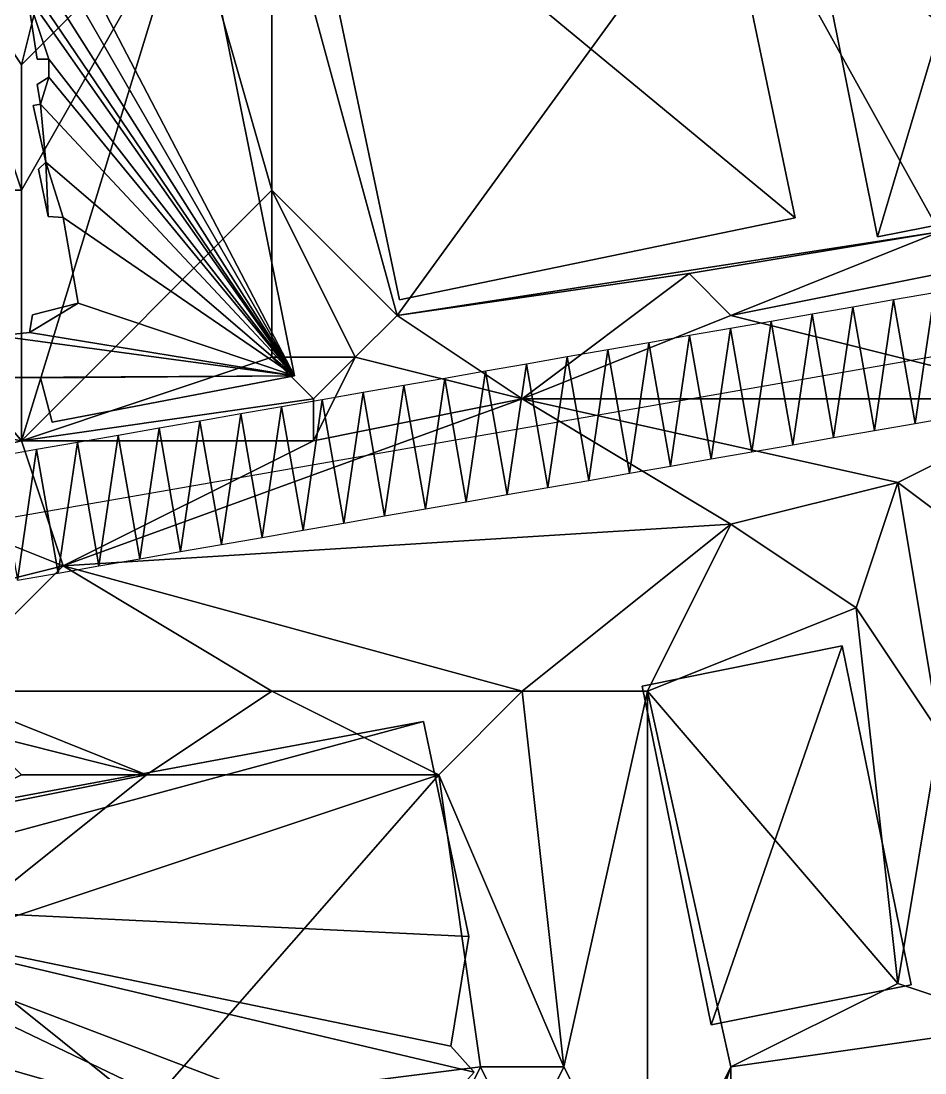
# Model space of a CAD drawing. Header units: metres. Extents: x -1103 to 901, y -902 to 905.
# Drawn here: x -676 to -632.7, y 201.7 to 252.1 of the extents above; entities that cross this region are included whole.
import ezdxf

# ---------------------------------------------------------------- set-up
doc = ezdxf.new("R2010")
doc.units = ezdxf.units.M
for name, color, linetype in [('OSM_BUILDING_FOOTPRINTS', 7, 'CONTINUOUS'), ('OSM_BUILDING_ROOFS', 1, 'CONTINUOUS'), ('OSM_BUILDING_WALLS', 8, 'CONTINUOUS'), ('OSM_ROAD_AXES', 2, 'CONTINUOUS'), ('OSM_ROAD_SURFACE', 9, 'CONTINUOUS'), ('OSM_TERRAIN', 3, 'CONTINUOUS')]:
    doc.layers.add(name, color=color, linetype=linetype)

msp = doc.modelspace()

# ---------------------------------------------------------------- linework, layer by layer
at = {"layer": 'OSM_BUILDING_FOOTPRINTS'}
for points in [[(-657.876, 238.749, 13.696), (-662.862, 262.481, 13.696), (-643.893, 266.407, 13.696), (-638.919, 242.675, 13.696), (-657.876, 238.749, 13.696)], [(-638.963, 261.652, 13.699), (-628.429, 263.731, 13.699), (-624.45, 243.847, 13.699), (-634.984, 241.768, 13.699), (-638.963, 261.652, 13.699)], [(-646.258, 220.247, 11.967), (-636.675, 222.171, 11.967), (-633.358, 205.937, 11.967), (-642.942, 204.012, 11.967), (-646.258, 220.247, 11.967)], [(-656.438, 183.033, 13.744), (-688.804, 209.895, 13.744), (-686.118, 213.091, 13.744), (-656.737, 218.555, 13.744), (-654.56, 208.248, 13.744), (-655.422, 202.995, 13.744), (-654.305, 201.745, 13.744), (-657.643, 198.029, 13.744), (-649.331, 190.963, 13.744), (-656.438, 183.033, 13.744)]]:
    msp.add_polyline3d(points, close=True, dxfattribs=at)
for points in [[(-667.681, 258.942, 14.604), (-662.917, 235.099, 14.604), (-674.523, 232.887, 14.604), (-675.076, 235.01, 14.604), (-676.745, 235.032, 14.604), (-676.557, 232.035, 14.604), (-691.093, 228.673, 14.604), (-693.546, 228.939, 14.604), (-696.056, 229.724, 14.604), (-699.56, 231.936, 14.604), (-701.715, 234.557, 14.604), (-703.285, 237.531, 14.604), (-703.672, 241.137, 14.604), (-702.456, 250.769, 14.604), (-701.76, 256.874, 14.604)], [(-677.121, 237.023, 14.604), (-675.617, 237.178, 14.604), (-675.474, 238.029, 14.604), (-673.274, 238.582, 14.604), (-674.004, 242.696, 14.604), (-674.711, 242.741, 14.604), (-675.186, 245.008, 14.604), (-674.822, 245.339, 14.604), (-675.43, 248.06, 14.604), (-675.076, 248.126, 14.604), (-675.242, 249.066, 14.604), (-674.678, 249.42, 14.604), (-674.689, 250.272, 14.604), (-675.242, 250.272, 14.604), (-675.706, 253.324, 14.604)]]:
    msp.add_polyline3d(points, dxfattribs=at)
at = {"layer": 'OSM_BUILDING_ROOFS'}
for points in [[(-662.862, 262.481, 22.096), (-638.919, 242.675, 22.096), (-643.893, 266.407, 22.096)], [(-628.429, 263.731, 22.099), (-638.963, 261.652, 22.099), (-634.984, 241.768, 22.099)], [(-628.429, 263.731, 22.099), (-634.984, 241.768, 22.099), (-624.45, 243.847, 22.099)], [(-662.862, 262.481, 22.096), (-657.876, 238.749, 22.096), (-638.919, 242.675, 22.096)], [(-662.917, 235.099, 32.604), (-667.681, 258.942, 32.604), (-674.479, 257.294, 32.604)], [(-662.917, 235.099, 32.604), (-674.479, 257.294, 32.604), (-674.579, 255.337, 32.604)], [(-662.917, 235.099, 32.604), (-674.579, 255.337, 32.604), (-675.618, 255.127, 32.604)], [(-662.917, 235.099, 32.604), (-675.618, 255.127, 32.604), (-675.297, 253.379, 32.604)], [(-662.917, 235.099, 32.604), (-675.297, 253.379, 32.604), (-675.706, 253.324, 32.604)], [(-675.706, 253.324, 32.604), (-675.242, 250.272, 32.604), (-674.689, 250.272, 32.604)], [(-662.917, 235.099, 32.604), (-675.706, 253.324, 32.604), (-674.689, 250.272, 32.604)], [(-662.917, 235.099, 32.604), (-674.689, 250.272, 32.604), (-674.678, 249.42, 32.604)], [(-674.678, 249.42, 32.604), (-675.242, 249.066, 32.604), (-675.076, 248.126, 32.604)], [(-662.917, 235.099, 32.604), (-674.678, 249.42, 32.604), (-675.076, 248.126, 32.604)], [(-675.076, 248.126, 32.604), (-675.43, 248.06, 32.604), (-674.822, 245.339, 32.604)], [(-662.917, 235.099, 32.604), (-675.076, 248.126, 32.604), (-674.822, 245.339, 32.604)], [(-674.822, 245.339, 32.604), (-675.186, 245.008, 32.604), (-674.711, 242.741, 32.604)], [(-674.822, 245.339, 32.604), (-674.711, 242.741, 32.604), (-674.004, 242.696, 32.604)], [(-662.917, 235.099, 32.604), (-674.822, 245.339, 32.604), (-674.004, 242.696, 32.604)], [(-662.917, 235.099, 32.604), (-674.004, 242.696, 32.604), (-673.274, 238.582, 32.604)], [(-673.274, 238.582, 32.604), (-675.474, 238.029, 32.604), (-675.617, 237.178, 32.604)], [(-662.917, 235.099, 32.604), (-673.274, 238.582, 32.604), (-675.617, 237.178, 32.604)], [(-662.917, 235.099, 32.604), (-675.617, 237.178, 32.604), (-677.121, 237.023, 32.604)], [(-676.745, 235.032, 32.604), (-662.917, 235.099, 32.604), (-677.121, 237.023, 32.604)], [(-676.745, 235.032, 32.604), (-675.076, 235.01, 32.604), (-662.917, 235.099, 32.604)], [(-675.076, 235.01, 32.604), (-674.523, 232.887, 32.604), (-662.917, 235.099, 32.604)], [(-636.675, 222.171, 33.167), (-646.258, 220.247, 33.167), (-642.942, 204.012, 33.167)], [(-636.675, 222.171, 33.167), (-642.942, 204.012, 33.167), (-633.358, 205.937, 33.167)], [(-688.804, 209.895, 54.144), (-654.56, 208.248, 54.144), (-656.737, 218.555, 54.144)], [(-688.804, 209.895, 54.144), (-656.737, 218.555, 54.144), (-686.118, 213.091, 54.144)], [(-688.804, 209.895, 54.144), (-656.438, 183.033, 54.144), (-649.331, 190.963, 54.144)], [(-688.804, 209.895, 54.144), (-649.331, 190.963, 54.144), (-657.643, 198.029, 54.144)], [(-688.804, 209.895, 54.144), (-657.643, 198.029, 54.144), (-654.305, 201.745, 54.144)], [(-688.804, 209.895, 54.144), (-654.305, 201.745, 54.144), (-655.422, 202.995, 54.144)], [(-688.804, 209.895, 54.144), (-655.422, 202.995, 54.144), (-654.56, 208.248, 54.144)]]:
    msp.add_3dface(points, dxfattribs=at)
at = {"layer": 'OSM_BUILDING_WALLS'}
for points in [[(-638.919, 242.675, 13.696), (-643.893, 266.407, 13.696), (-643.893, 266.407, 22.096)], [(-638.919, 242.675, 13.696), (-643.893, 266.407, 22.096), (-638.919, 242.675, 22.096)], [(-662.862, 262.481, 13.696), (-657.876, 238.749, 13.696), (-657.876, 238.749, 22.096)], [(-662.862, 262.481, 13.696), (-657.876, 238.749, 22.096), (-662.862, 262.481, 22.096)], [(-638.963, 261.652, 13.699), (-634.984, 241.768, 13.699), (-634.984, 241.768, 22.099)], [(-638.963, 261.652, 13.699), (-634.984, 241.768, 22.099), (-638.963, 261.652, 22.099)], [(-662.917, 235.099, 14.604), (-667.681, 258.942, 14.604), (-667.681, 258.942, 32.604)], [(-662.917, 235.099, 14.604), (-667.681, 258.942, 32.604), (-662.917, 235.099, 32.604)], [(-675.706, 253.324, 14.604), (-675.242, 250.272, 14.604), (-675.242, 250.272, 32.604)], [(-675.706, 253.324, 14.604), (-675.242, 250.272, 32.604), (-675.706, 253.324, 32.604)], [(-675.242, 250.272, 14.604), (-674.689, 250.272, 14.604), (-674.689, 250.272, 32.604)], [(-675.242, 250.272, 14.604), (-674.689, 250.272, 32.604), (-675.242, 250.272, 32.604)], [(-674.689, 250.272, 14.604), (-674.678, 249.42, 14.604), (-674.678, 249.42, 32.604)], [(-674.689, 250.272, 14.604), (-674.678, 249.42, 32.604), (-674.689, 250.272, 32.604)], [(-674.678, 249.42, 14.604), (-675.242, 249.066, 14.604), (-675.242, 249.066, 32.604)], [(-674.678, 249.42, 14.604), (-675.242, 249.066, 32.604), (-674.678, 249.42, 32.604)], [(-675.242, 249.066, 14.604), (-675.076, 248.126, 14.604), (-675.076, 248.126, 32.604)], [(-675.242, 249.066, 14.604), (-675.076, 248.126, 32.604), (-675.242, 249.066, 32.604)], [(-675.076, 248.126, 14.604), (-675.43, 248.06, 14.604), (-675.43, 248.06, 32.604)], [(-675.076, 248.126, 14.604), (-675.43, 248.06, 32.604), (-675.076, 248.126, 32.604)], [(-675.43, 248.06, 14.604), (-674.822, 245.339, 14.604), (-674.822, 245.339, 32.604)], [(-675.43, 248.06, 14.604), (-674.822, 245.339, 32.604), (-675.43, 248.06, 32.604)], [(-674.822, 245.339, 14.604), (-675.186, 245.008, 14.604), (-675.186, 245.008, 32.604)], [(-674.822, 245.339, 14.604), (-675.186, 245.008, 32.604), (-674.822, 245.339, 32.604)], [(-675.186, 245.008, 14.604), (-674.711, 242.741, 14.604), (-674.711, 242.741, 32.604)], [(-675.186, 245.008, 14.604), (-674.711, 242.741, 32.604), (-675.186, 245.008, 32.604)], [(-634.984, 241.768, 13.699), (-624.45, 243.847, 13.699), (-624.45, 243.847, 22.099)], [(-634.984, 241.768, 13.699), (-624.45, 243.847, 22.099), (-634.984, 241.768, 22.099)], [(-674.711, 242.741, 14.604), (-674.004, 242.696, 14.604), (-674.004, 242.696, 32.604)], [(-674.711, 242.741, 14.604), (-674.004, 242.696, 32.604), (-674.711, 242.741, 32.604)], [(-674.004, 242.696, 14.604), (-673.274, 238.582, 14.604), (-673.274, 238.582, 32.604)], [(-674.004, 242.696, 14.604), (-673.274, 238.582, 32.604), (-674.004, 242.696, 32.604)], [(-657.876, 238.749, 13.696), (-638.919, 242.675, 13.696), (-638.919, 242.675, 22.096)], [(-657.876, 238.749, 13.696), (-638.919, 242.675, 22.096), (-657.876, 238.749, 22.096)], [(-673.274, 238.582, 14.604), (-675.474, 238.029, 14.604), (-675.474, 238.029, 32.604)], [(-673.274, 238.582, 14.604), (-675.474, 238.029, 32.604), (-673.274, 238.582, 32.604)], [(-675.474, 238.029, 14.604), (-675.617, 237.178, 14.604), (-675.617, 237.178, 32.604)], [(-675.474, 238.029, 14.604), (-675.617, 237.178, 32.604), (-675.474, 238.029, 32.604)], [(-675.617, 237.178, 14.604), (-677.121, 237.023, 14.604), (-677.121, 237.023, 32.604)], [(-675.617, 237.178, 14.604), (-677.121, 237.023, 32.604), (-675.617, 237.178, 32.604)], [(-676.745, 235.032, 14.604), (-675.076, 235.01, 14.604), (-675.076, 235.01, 32.604)], [(-676.745, 235.032, 14.604), (-675.076, 235.01, 32.604), (-676.745, 235.032, 32.604)], [(-675.076, 235.01, 14.604), (-674.523, 232.887, 14.604), (-674.523, 232.887, 32.604)], [(-675.076, 235.01, 14.604), (-674.523, 232.887, 32.604), (-675.076, 235.01, 32.604)], [(-674.523, 232.887, 14.604), (-662.917, 235.099, 14.604), (-662.917, 235.099, 32.604)], [(-674.523, 232.887, 14.604), (-662.917, 235.099, 32.604), (-674.523, 232.887, 32.604)], [(-636.675, 222.171, 11.967), (-646.258, 220.247, 11.967), (-646.258, 220.247, 33.167)], [(-636.675, 222.171, 11.967), (-646.258, 220.247, 33.167), (-636.675, 222.171, 33.167)], [(-633.358, 205.937, 11.967), (-636.675, 222.171, 11.967), (-636.675, 222.171, 33.167)], [(-633.358, 205.937, 11.967), (-636.675, 222.171, 33.167), (-633.358, 205.937, 33.167)], [(-646.258, 220.247, 11.967), (-642.942, 204.012, 11.967), (-642.942, 204.012, 33.167)], [(-646.258, 220.247, 11.967), (-642.942, 204.012, 33.167), (-646.258, 220.247, 33.167)], [(-656.737, 218.555, 13.744), (-686.118, 213.091, 13.744), (-686.118, 213.091, 54.144)], [(-656.737, 218.555, 13.744), (-686.118, 213.091, 54.144), (-656.737, 218.555, 54.144)], [(-654.56, 208.248, 13.744), (-656.737, 218.555, 13.744), (-656.737, 218.555, 54.144)], [(-654.56, 208.248, 13.744), (-656.737, 218.555, 54.144), (-654.56, 208.248, 54.144)], [(-688.804, 209.895, 13.744), (-656.438, 183.033, 13.744), (-656.438, 183.033, 54.144)], [(-688.804, 209.895, 13.744), (-656.438, 183.033, 54.144), (-688.804, 209.895, 54.144)], [(-655.422, 202.995, 13.744), (-654.56, 208.248, 13.744), (-654.56, 208.248, 54.144)], [(-655.422, 202.995, 13.744), (-654.56, 208.248, 54.144), (-655.422, 202.995, 54.144)], [(-642.942, 204.012, 11.967), (-633.358, 205.937, 11.967), (-633.358, 205.937, 33.167)], [(-642.942, 204.012, 11.967), (-633.358, 205.937, 33.167), (-642.942, 204.012, 33.167)], [(-654.305, 201.745, 13.744), (-655.422, 202.995, 13.744), (-655.422, 202.995, 54.144)], [(-654.305, 201.745, 13.744), (-655.422, 202.995, 54.144), (-654.305, 201.745, 54.144)], [(-657.643, 198.029, 13.744), (-654.305, 201.745, 13.744), (-654.305, 201.745, 54.144)], [(-657.643, 198.029, 13.744), (-654.305, 201.745, 54.144), (-657.643, 198.029, 54.144)]]:
    msp.add_3dface(points, dxfattribs=at)
at = {"layer": 'OSM_ROAD_AXES'}
msp.add_polyline3d([(-554.767, 249.565, 11.436), (-604.354, 240.906, 14.112), (-692.353, 225.544, 18.141)], dxfattribs=at)
at = {"layer": 'OSM_ROAD_SURFACE'}
for points in [[(-632.247, 239.082, 15.025), (-634.203, 238.74, 15.008), (-633.171, 232.83, 14.848)], [(-632.247, 239.082, 15.025), (-633.171, 232.83, 14.848), (-631.215, 233.171, 14.867)], [(-636.158, 238.399, 14.991), (-638.114, 238.058, 14.973), (-637.082, 232.147, 14.81)], [(-636.158, 238.399, 14.991), (-637.082, 232.147, 14.81), (-635.126, 232.488, 14.829)], [(-634.203, 238.74, 15.008), (-636.158, 238.399, 14.991), (-635.126, 232.488, 14.829)], [(-634.203, 238.74, 15.008), (-635.126, 232.488, 14.829), (-633.171, 232.83, 14.848)], [(-638.114, 238.058, 14.973), (-640.069, 237.716, 14.956), (-639.037, 231.806, 14.791)], [(-638.114, 238.058, 14.973), (-639.037, 231.806, 14.791), (-637.082, 232.147, 14.81)], [(-642.025, 237.375, 14.981), (-643.98, 237.033, 15.019), (-642.948, 231.123, 14.792)], [(-642.025, 237.375, 14.981), (-642.948, 231.123, 14.792), (-640.993, 231.464, 14.776)], [(-640.069, 237.716, 14.956), (-642.025, 237.375, 14.981), (-640.993, 231.464, 14.776)], [(-640.069, 237.716, 14.956), (-640.993, 231.464, 14.776), (-639.037, 231.806, 14.791)], [(-643.98, 237.033, 15.019), (-645.936, 236.692, 15.122), (-644.904, 230.781, 14.808)], [(-643.98, 237.033, 15.019), (-644.904, 230.781, 14.808), (-642.948, 231.123, 14.792)], [(-647.891, 236.351, 15.268), (-649.847, 236.009, 15.374), (-648.815, 230.099, 15.055)], [(-647.891, 236.351, 15.268), (-648.815, 230.099, 15.055), (-646.86, 230.44, 14.876)], [(-645.936, 236.692, 15.122), (-647.891, 236.351, 15.268), (-646.86, 230.44, 14.876)], [(-645.936, 236.692, 15.122), (-646.86, 230.44, 14.876), (-644.904, 230.781, 14.808)], [(-649.847, 236.009, 15.374), (-651.802, 235.668, 15.403), (-650.771, 229.757, 15.234)], [(-649.847, 236.009, 15.374), (-650.771, 229.757, 15.234), (-648.815, 230.099, 15.055)], [(-653.758, 235.327, 15.432), (-655.713, 234.985, 15.653), (-654.682, 229.075, 15.592)], [(-653.758, 235.327, 15.432), (-654.682, 229.075, 15.592), (-652.726, 229.416, 15.413)], [(-651.802, 235.668, 15.403), (-653.758, 235.327, 15.432), (-652.726, 229.416, 15.413)], [(-651.802, 235.668, 15.403), (-652.726, 229.416, 15.413), (-650.771, 229.757, 15.234)], [(-655.713, 234.985, 15.653), (-657.669, 234.644, 15.798), (-656.637, 228.733, 15.771)], [(-655.713, 234.985, 15.653), (-656.637, 228.733, 15.771), (-654.682, 229.075, 15.592)], [(-657.669, 234.644, 15.798), (-659.625, 234.302, 15.936), (-658.593, 228.392, 15.95)], [(-657.669, 234.644, 15.798), (-658.593, 228.392, 15.95), (-656.637, 228.733, 15.771)], [(-661.58, 233.961, 16.09), (-663.536, 233.62, 16.267), (-662.504, 227.709, 16.308)], [(-661.58, 233.961, 16.09), (-662.504, 227.709, 16.308), (-660.548, 228.05, 16.129)], [(-659.625, 234.302, 15.936), (-661.58, 233.961, 16.09), (-660.548, 228.05, 16.129)], [(-659.625, 234.302, 15.936), (-660.548, 228.05, 16.129), (-658.593, 228.392, 15.95)], [(-663.536, 233.62, 16.267), (-665.491, 233.278, 16.44), (-664.459, 227.368, 16.487)], [(-663.536, 233.62, 16.267), (-664.459, 227.368, 16.487), (-662.504, 227.709, 16.308)], [(-667.447, 232.937, 16.614), (-669.402, 232.596, 16.788), (-668.37, 226.685, 16.845)], [(-667.447, 232.937, 16.614), (-668.37, 226.685, 16.845), (-666.415, 227.026, 16.666)], [(-665.491, 233.278, 16.44), (-667.447, 232.937, 16.614), (-666.415, 227.026, 16.666)], [(-665.491, 233.278, 16.44), (-666.415, 227.026, 16.666), (-664.459, 227.368, 16.487)], [(-669.402, 232.596, 16.788), (-671.358, 232.254, 16.961), (-670.326, 226.344, 17.024)], [(-669.402, 232.596, 16.788), (-670.326, 226.344, 17.024), (-668.37, 226.685, 16.845)], [(-673.313, 231.913, 17.147), (-675.269, 231.571, 17.367), (-674.237, 225.661, 17.376)], [(-673.313, 231.913, 17.147), (-674.237, 225.661, 17.376), (-672.281, 226.002, 17.196)], [(-671.358, 232.254, 16.961), (-673.313, 231.913, 17.147), (-672.281, 226.002, 17.196)], [(-671.358, 232.254, 16.961), (-672.281, 226.002, 17.196), (-670.326, 226.344, 17.024)], [(-675.269, 231.571, 17.367), (-677.224, 231.23, 17.523), (-676.192, 225.319, 17.5)], [(-675.269, 231.571, 17.367), (-676.192, 225.319, 17.5), (-674.237, 225.661, 17.376)]]:
    msp.add_3dface(points, dxfattribs=at)
at = {"layer": 'OSM_TERRAIN'}
for points in [[(-642, 260, 15.837), (-622, 244, 16.009), (-628, 264, 15.974)], [(-664, 244, 17.173), (-664, 260, 15.877), (-668, 258, 17.381)], [(-664, 244, 17.173), (-658, 238, 15.799), (-664, 260, 15.877)], [(-658, 238, 15.799), (-642, 260, 15.837), (-664, 260, 15.877)], [(-658, 238, 15.799), (-632, 242, 15.766), (-642, 260, 15.837)], [(-632, 242, 15.766), (-622, 244, 16.009), (-642, 260, 15.837)], [(-680, 256, 16.095), (-676, 250, 17.209), (-674, 258, 17.174)], [(-676, 232, 17.386), (-668, 258, 17.381), (-676, 244, 17.285)], [(-676, 232, 17.386), (-664, 244, 17.173), (-668, 258, 17.381)], [(-676, 244, 17.285), (-668, 258, 17.381), (-676, 250, 17.209)], [(-676, 250, 17.209), (-668, 258, 17.381), (-674, 258, 17.174)], [(-686, 244, 17.586), (-676, 244, 17.285), (-680, 256, 16.095)], [(-676, 244, 17.285), (-676, 250, 17.209), (-680, 256, 16.095)], [(-698, 236, 17.381), (-676, 232, 17.386), (-686, 244, 17.586)], [(-686, 244, 17.586), (-676, 232, 17.386), (-676, 244, 17.285)], [(-664, 236, 17.155), (-664, 244, 17.173), (-676, 232, 17.386)], [(-660, 236, 16.086), (-664, 244, 17.173), (-664, 236, 17.155)], [(-660, 236, 16.086), (-658, 238, 15.799), (-664, 244, 17.173)], [(-644, 240, 15.543), (-632, 242, 15.766), (-658, 238, 15.799)], [(-644, 240, 15.543), (-642, 238, 14.907), (-632, 242, 15.766)], [(-626, 234, 14.858), (-622, 242, 15.097), (-642, 238, 14.907)], [(-642, 238, 14.907), (-622, 242, 15.097), (-632, 242, 15.766)], [(-658, 238, 15.799), (-652, 234, 15.187), (-644, 240, 15.543)], [(-652, 234, 15.187), (-642, 238, 14.907), (-644, 240, 15.543)], [(-652, 234, 15.187), (-658, 238, 15.799), (-660, 236, 16.086)], [(-652, 234, 15.187), (-626, 234, 14.858), (-642, 238, 14.907)], [(-684, 230, 17.93), (-676, 232, 17.386), (-698, 236, 17.381)], [(-676, 232, 17.386), (-662, 234, 16.093), (-664, 236, 17.155)], [(-662, 234, 16.093), (-660, 236, 16.086), (-664, 236, 17.155)], [(-662, 234, 16.093), (-662, 232, 15.867), (-660, 236, 16.086)], [(-662, 232, 15.867), (-652, 234, 15.187), (-660, 236, 16.086)], [(-676, 232, 17.386), (-662, 232, 15.867), (-662, 234, 16.093)], [(-642, 228, 14.461), (-652, 234, 15.187), (-674, 226, 17.303)], [(-674, 226, 17.303), (-652, 234, 15.187), (-662, 232, 15.867)], [(-642, 228, 14.461), (-634, 230, 14.445), (-652, 234, 15.187)], [(-634, 230, 14.445), (-626, 234, 14.858), (-652, 234, 15.187)], [(-618, 218, 12.69), (-626, 234, 14.858), (-634, 230, 14.445)], [(-674, 226, 17.303), (-676, 232, 17.386), (-684, 230, 17.93)], [(-674, 226, 17.303), (-662, 232, 15.867), (-676, 232, 17.386)], [(-690, 222, 18.331), (-674, 226, 17.303), (-684, 230, 17.93)], [(-636, 224, 14.023), (-634, 230, 14.445), (-642, 228, 14.461)], [(-632, 218, 13.47), (-634, 230, 14.445), (-636, 224, 14.023)], [(-632, 218, 13.47), (-618, 218, 12.69), (-634, 230, 14.445)], [(-652, 220, 15.004), (-642, 228, 14.461), (-674, 226, 17.303)], [(-652, 220, 15.004), (-646, 220, 14.04), (-642, 228, 14.461)], [(-646, 220, 14.04), (-636, 224, 14.023), (-642, 228, 14.461)], [(-690, 222, 18.331), (-680, 220, 17.895), (-674, 226, 17.303)], [(-680, 220, 17.895), (-664, 220, 16.153), (-674, 226, 17.303)], [(-664, 220, 16.153), (-652, 220, 15.004), (-674, 226, 17.303)], [(-634, 206, 14.04), (-636, 224, 14.023), (-646, 220, 14.04)], [(-634, 206, 14.04), (-632, 218, 13.47), (-636, 224, 14.023)], [(-678, 218, 17.415), (-670, 216, 15.999), (-680, 220, 17.895)], [(-670, 216, 15.999), (-664, 220, 16.153), (-680, 220, 17.895)], [(-656, 216, 15.969), (-664, 220, 16.153), (-670, 216, 15.999)], [(-656, 216, 15.969), (-652, 220, 15.004), (-664, 220, 16.153)], [(-650, 202, 14.749), (-652, 220, 15.004), (-656, 216, 15.969)], [(-650, 202, 14.749), (-646, 220, 14.04), (-652, 220, 15.004)], [(-646, 194, 14.338), (-646, 220, 14.04), (-650, 202, 14.749)], [(-646, 194, 14.338), (-642, 202, 13.999), (-646, 220, 14.04)], [(-642, 202, 13.999), (-634, 206, 14.04), (-646, 220, 14.04)], [(-680, 214, 15.999), (-676, 216, 16.374), (-678, 218, 17.415)], [(-676, 216, 16.374), (-670, 216, 15.999), (-678, 218, 17.415)], [(-628, 204, 13.219), (-632, 218, 13.47), (-634, 206, 14.04)], [(-680, 208, 15.999), (-670, 200, 15.999), (-656, 216, 15.969)], [(-680, 208, 15.999), (-670, 216, 15.999), (-680, 214, 15.999)], [(-680, 208, 15.999), (-656, 216, 15.969), (-670, 216, 15.999)], [(-680, 214, 15.999), (-670, 216, 15.999), (-676, 216, 16.374)], [(-654, 202, 15.917), (-656, 216, 15.969), (-670, 200, 15.999)], [(-654, 202, 15.917), (-650, 202, 14.749), (-656, 216, 15.969)], [(-684, 204, 17.182), (-670, 200, 15.999), (-680, 208, 15.999)], [(-642, 202, 13.999), (-628, 204, 13.219), (-634, 206, 14.04)], [(-678, 194, 16.707), (-670, 194, 16.326), (-684, 204, 17.182)], [(-684, 204, 17.182), (-670, 194, 16.326), (-670, 200, 15.999)], [(-614, 172, 15.102), (-628, 204, 13.219), (-642, 184, 14.091)], [(-642, 184, 14.091), (-628, 204, 13.219), (-642, 202, 13.999)], [(-656, 198, 15.838), (-654, 202, 15.917), (-670, 200, 15.999)], [(-656, 198, 15.838), (-652, 198, 15.055), (-654, 202, 15.917)], [(-652, 198, 15.055), (-650, 202, 14.749), (-654, 202, 15.917)], [(-652, 198, 15.055), (-646, 194, 14.338), (-650, 202, 14.749)], [(-642, 184, 14.091), (-642, 202, 13.999), (-646, 190, 14.56)], [(-646, 190, 14.56), (-642, 202, 13.999), (-646, 194, 14.338)]]:
    msp.add_3dface(points, dxfattribs=at)

doc.saveas('drawing.dxf')
